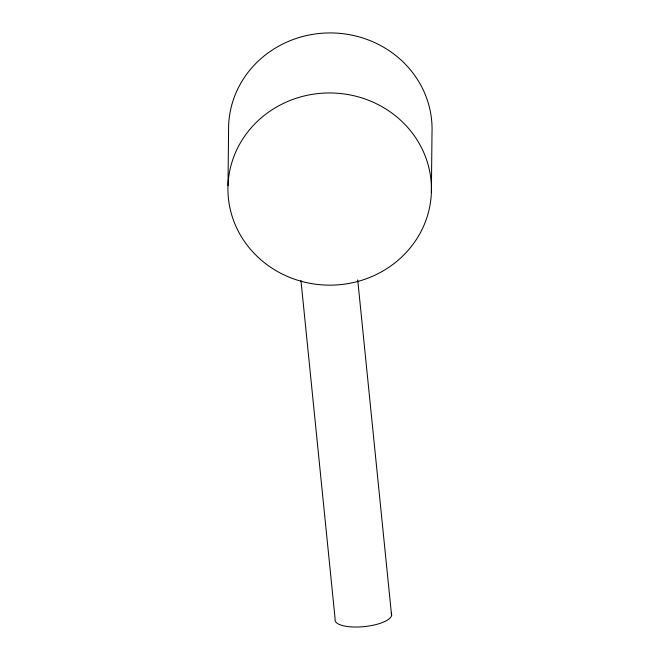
<?xml version="1.0" encoding="UTF-8"?>
<svg xmlns="http://www.w3.org/2000/svg" width="660" height="660" viewBox="0 0 660 660"><rect width="100%" height="100%" fill="white"/><g stroke="black" fill="none" stroke-linecap="round" stroke-linejoin="round"><path stroke-width="0.99" d="M227.997 185.493L228.624 125.474A101.755 96.096 0.6 0 1 333.96 33A101.755 96.096 0.6 0 1 432.003 132.594L431.376 192.613A101.755 96.096 0.6 0 1 275.682 270.443A101.755 96.096 0.6 0 1 282.001 104.107A101.755 96.096 0.6 0 1 431.376 192.613M357.728 279.939L391.603 615.549M300.952 280.45L335.14 619.13A28.454 9.306 -5.8 0 0 364.807 626.546A28.454 9.306 -5.8 0 0 391.231 613.14"/></g></svg>
